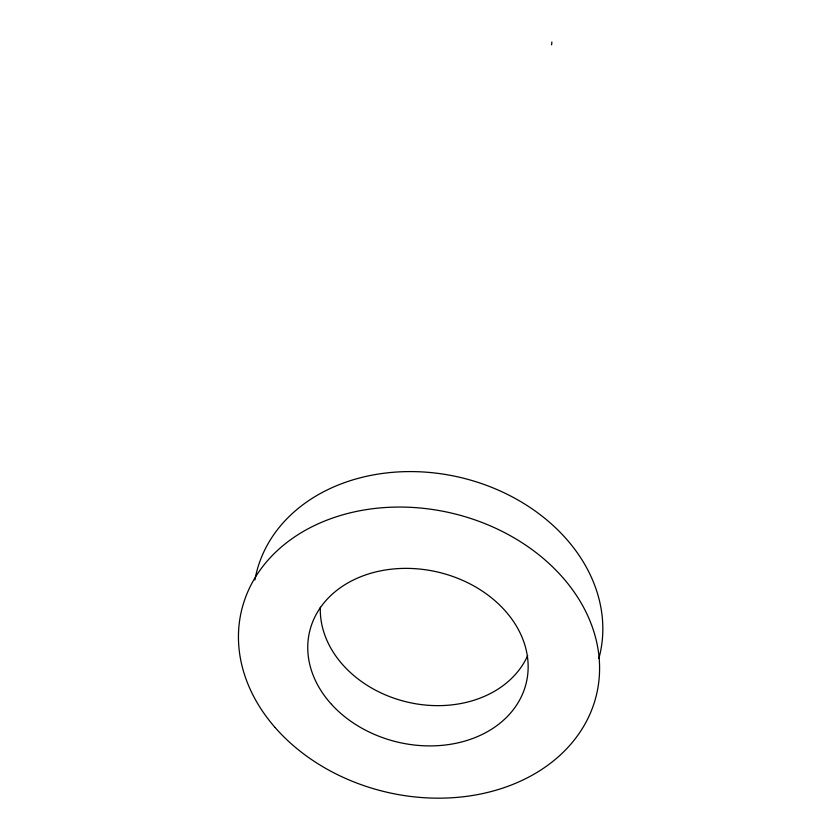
<?xml version="1.0" encoding="UTF-8"?>
<svg xmlns="http://www.w3.org/2000/svg" width="840" height="840" viewBox="0 0 840 840"><rect width="100%" height="100%" fill="white"/><g stroke="black" fill="none" stroke-linecap="round" stroke-linejoin="round"><path stroke-width="1.26" d="M551.607 44.856L551.88 42M254.909 579.968A176.526 140.627 13.2 0 1 458.84 477.099A176.526 140.627 13.2 0 1 598.868 658.508M527.678 655.62A107.73 85.754 13.2 0 1 407.536 702.125A107.73 85.754 13.2 0 1 320.334 607.194M275.09 727.503A182.406 143.262 13.2 0 0 585.417 723.272A182.406 143.262 13.2 0 0 396.532 507.077A182.406 143.262 13.2 0 0 275.09 727.503M331.464 704.288A111.321 87.36 13.2 0 0 520.338 698.702A111.321 87.36 13.2 0 0 402.066 568.428A111.321 87.36 13.2 0 0 331.464 704.288"/></g></svg>
